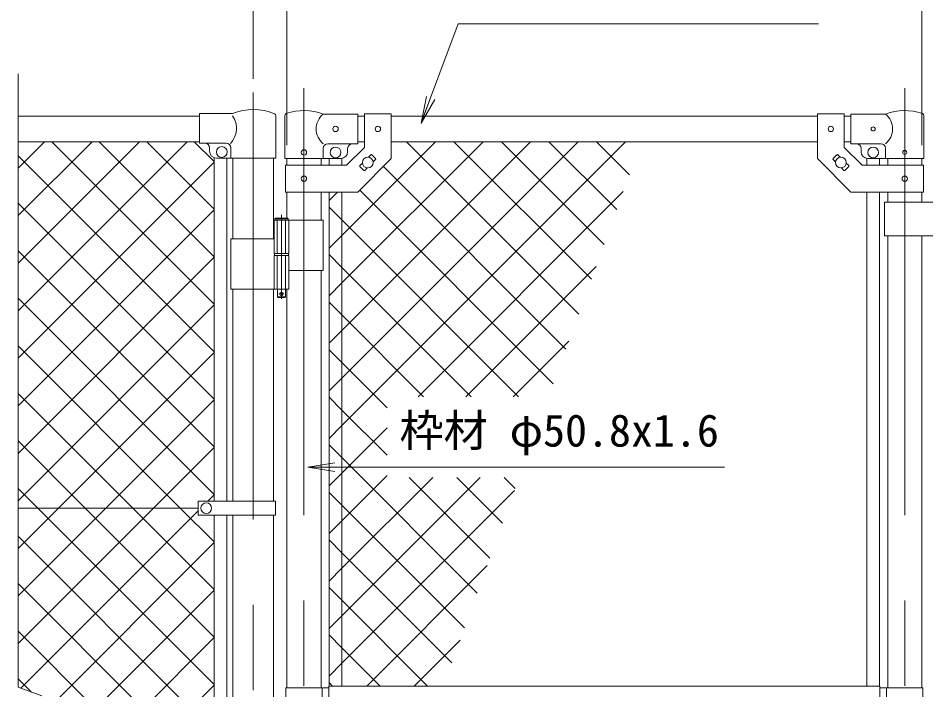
# Model space of a CAD drawing. Units: millimetres, scale not verified. Extents: x -4200 to 4200, y -2970 to 2970.
# Drawn here: x -108 to 1243, y 708 to 1707 of the extents above; entities that cross this region are included whole.
import ezdxf
from ezdxf.enums import TextEntityAlignment as Align

# ---------------------------------------------------------------- set-up
doc = ezdxf.new("R2010")
doc.units = ezdxf.units.MM
doc.header["$LTSCALE"] = 20
doc.linetypes.add('DASHED', pattern=[7.5, 6, -1.5])
doc.linetypes.add('USER1', pattern=[50.8, 31.75, -6.35, 6.35, -6.35])
for name, color, linetype, lineweight in [('0-1_D-BMK', 2, 'USER1', 13), ('0-2_D-STR1', 1, 'Continuous', 18), ('0-3_D-STR3', 3, 'Continuous', 13), ('0-4_D-STR-DIM', 7, 'Continuous', 9), ('0-5_0', 3, 'Continuous', 18), ('0-6_D-STR-TXT', 7, 'Continuous', 9), ('0-7_D-STR2', 7, 'Continuous', 9)]:
    doc.layers.add(name, color=color, linetype=linetype, lineweight=lineweight)
doc.styles.add('ＭＳ ゴシック', font='')
doc.styles.get('ＭＳ ゴシック').set_extended_font_data('MS Gothic')

# ---------------------------------------------------------------- blocks, each defined once
blk = doc.blocks.new('_Open')
at = {"layer": '0-5_0', "color": 7, "lineweight": 9}
blk.add_line((-20, 3.33), (0, 0), dxfattribs=at)
blk.add_lwpolyline([(-20, -3.33), (0, 0), (-20, 0)], dxfattribs=at)

msp = doc.modelspace()

# ---------------------------------------------------------------- linework, layer by layer
at = {"layer": '0-1_D-BMK'}
for p, q in [((241.99, 1596.61), (241.99, -320.04)), ((317.39, 1603.1), (317.39, -235.29)), ((1211.59, 1603.1), (1211.59, -235.29)), ((283.83, 1414.79), (283.83, 1289.9)), ((287.46, 1296.87), (280.21, 1296.87))]:
    msp.add_line(p, q, dxfattribs=at)
at = {"layer": '0-2_D-STR1'}
for p, q in [((161.99, 1561.37), (-108.01, 1561.37)), ((397.39, 1561.37), (407.39, 1561.37)), ((447.39, 1561.37), (1081.59, 1561.37)), ((1121.59, 1561.37), (1131.59, 1561.37)), ((161.99, 1523.37), (-108.01, 1523.37)), ((397.39, 1523.37), (407.39, 1523.37)), ((447.39, 1523.37), (1081.59, 1523.37)), ((1121.59, 1523.37), (1131.59, 1523.37)), ((211.74, 1499.07), (211.74, 1378.87)), ((272.24, 1499.07), (272.24, 1378.87)), ((291.99, 1498.37), (291.99, 1488.32)), ((342.79, 1498.37), (342.79, 1488.32)), ((1186.19, 1498.37), (1186.19, 1488.32)), ((1236.99, 1498.37), (1236.99, 1488.32)), ((291.99, 1448.32), (291.99, 1409.87)), ((342.79, 1448.32), (342.79, 1406.87)), ((1186.19, 1448.32), (1186.19, 1433.32)), ((1236.99, 1448.32), (1236.99, 1433.32)), ((1186.19, 1383.32), (1186.19, 711.37)), ((1236.99, 1383.32), (1236.99, 711.37)), ((342.79, 1331.87), (342.79, 711.37)), ((211.74, 1303.87), (211.74, 988.87)), ((272.24, 1303.87), (272.24, 988.87)), ((291.99, 1303.87), (291.99, 711.37)), ((211.74, 967.87), (211.74, 404.87)), ((272.24, 967.87), (272.24, 404.87))]:
    msp.add_line(p, q, dxfattribs=at)
at = {"layer": '0-3_D-STR3'}
for p, q in [((161.99, 1521.07), (161.99, 1565.07)), ((210.86, 1565.07), (161.99, 1565.07)), ((275.39, 1561.92), (275.39, 1499.07)), ((288.84, 1498.37), (288.84, 1562.06)), ((397.39, 1564.37), (345.94, 1564.37)), ((397.39, 1564.37), (397.39, 1520.37)), ((407.39, 1564.57), (407.39, 1514.89)), ((407.39, 1564.57), (447.39, 1564.57)), ((447.39, 1564.57), (447.39, 1498.32)), ((1081.59, 1564.57), (1081.59, 1498.32)), ((1121.59, 1564.57), (1081.59, 1564.57)), ((1121.59, 1564.57), (1121.59, 1514.89)), ((1131.59, 1564.37), (1183.04, 1564.37)), ((1131.59, 1564.37), (1131.59, 1520.37)), ((1240.14, 1498.37), (1240.14, 1562.06)), ((201.59, 1521.07), (161.99, 1521.07)), ((176.99, 1509.07), (176.99, 1514.07)), ((208.59, 1514.07), (208.59, 1499.07)), ((345.94, 1498.37), (345.94, 1513.37)), ((397.39, 1520.37), (352.94, 1520.37)), ((380.82, 1488.32), (407.39, 1514.89)), ((382.39, 1513.37), (382.39, 1508.37)), ((1148.16, 1488.32), (1121.59, 1514.89)), ((1131.59, 1520.37), (1176.04, 1520.37)), ((1146.59, 1513.37), (1146.59, 1508.37)), ((1183.04, 1498.37), (1183.04, 1513.37)), ((183.64, 988.87), (183.64, 1499.65)), ((413.27, 1500.27), (416.99, 1503.98)), ((418.4, 1503.98), (424.06, 1498.33)), ((1110.58, 1503.98), (1104.92, 1498.33)), ((1115.71, 1500.27), (1111.99, 1503.98)), ((275.39, 1499.07), (186.99, 1499.07)), ((202.64, 988.87), (202.64, 1499.07)), ((288.84, 1498.37), (345.94, 1498.37)), ((289.69, 1488.32), (380.82, 1488.32)), ((289.69, 1488.32), (289.69, 1448.32)), ((345.94, 1498.37), (372.39, 1498.37)), ((354.89, 1498.37), (354.89, 1488.32)), ((373.89, 1498.37), (373.89, 1488.32)), ((400.72, 1487.72), (404.44, 1491.44)), ((400.72, 1486.31), (406.38, 1480.65)), ((420.34, 1493.2), (424.06, 1496.91)), ((1108.64, 1493.2), (1104.92, 1496.91)), ((1128.26, 1486.31), (1122.6, 1480.65)), ((1128.26, 1487.72), (1124.54, 1491.44)), ((1239.29, 1488.32), (1148.16, 1488.32)), ((1155.09, 1498.37), (1155.09, 1488.32)), ((1183.04, 1498.37), (1156.59, 1498.37)), ((1174.09, 1498.37), (1174.09, 1488.32)), ((1240.14, 1498.37), (1183.04, 1498.37)), ((1239.29, 1488.32), (1239.29, 1448.32)), ((407.79, 1480.65), (411.51, 1484.37)), ((1121.19, 1480.65), (1117.47, 1484.37)), ((354.89, 1448.32), (354.89, 713.87)), ((373.89, 1448.32), (373.89, 713.87)), ((1155.09, 1448.32), (1155.09, 713.87)), ((1174.09, 1448.32), (1174.09, 713.87)), ((1301.39, 1433.32), (1181.39, 1433.32)), ((1181.39, 1433.32), (1181.39, 1383.32)), ((273.03, 1406.87), (273.03, 1356.87)), ((345.94, 1406.87), (273.03, 1406.87)), ((273.83, 1408.87), (274.83, 1409.87)), ((273.83, 1408.87), (273.83, 1406.87)), ((273.83, 1408.87), (293.83, 1408.87)), ((292.83, 1409.87), (274.83, 1409.87)), ((294.63, 1406.87), (294.63, 1356.87)), ((345.94, 1406.87), (345.94, 1331.87)), ((273.03, 1378.87), (208.69, 1378.87)), ((208.69, 1378.87), (208.69, 1303.87)), ((1301.39, 1383.32), (1181.39, 1383.32)), ((294.63, 1356.87), (273.03, 1356.87)), ((294.63, 1353.87), (273.03, 1353.87)), ((273.03, 1353.87), (273.03, 1303.87)), ((273.33, 1356.87), (273.33, 1353.87)), ((294.33, 1353.87), (273.33, 1353.87)), ((294.33, 1356.87), (294.33, 1353.87)), ((294.63, 1353.87), (294.63, 1303.87)), ((345.94, 1331.87), (294.74, 1331.87)), ((294.63, 1303.87), (208.69, 1303.87)), ((289.83, 1303.87), (289.83, 1292.87)), ((278.83, 1291.87), (277.83, 1292.87)), ((288.83, 1291.87), (278.83, 1291.87)), ((288.83, 1291.87), (289.83, 1292.87)), ((159.99, 988.87), (159.99, 967.87)), ((274.79, 988.87), (159.99, 988.87)), ((274.79, 988.87), (274.79, 967.87)), ((-108.01, 978.37), (159.99, 978.37)), ((274.79, 967.87), (159.99, 967.87)), ((183.64, 404.87), (183.64, 967.87)), ((202.64, 404.87), (202.64, 967.87)), ((290.39, 711.37), (290.39, 661.37)), ((290.39, 711.37), (354.49, 711.37)), ((344.39, 711.37), (344.39, 661.37)), ((1174.49, 713.87), (354.49, 713.87)), ((354.49, 658.87), (354.49, 713.87)), ((1174.49, 692.87), (1174.49, 713.87)), ((1238.59, 711.37), (1174.49, 711.37)), ((1184.59, 711.37), (1184.59, 692.87)), ((1238.59, 711.37), (1238.59, 692.87))]:
    msp.add_line(p, q, dxfattribs=at)
at = {"layer": '0-3_D-STR3', "linetype": 'DASHED'}
for p, q in [((277.53, 1406.87), (277.53, 1356.87)), ((290.13, 1406.87), (290.13, 1356.87)), ((277.53, 1353.87), (277.53, 1303.87)), ((290.13, 1353.87), (290.13, 1303.87))]:
    msp.add_line(p, q, dxfattribs=at)
at = {"layer": '0-3_D-STR3'}
for points in [[(289.69, 1448.32), (397.39, 1448.32), (447.39, 1498.32)], [(1239.29, 1448.32), (1131.59, 1448.32), (1081.59, 1498.32)], [(292.83, 1409.87), (293.83, 1408.87), (293.83, 1406.87)], [(277.83, 1303.87), (277.83, 1292.87), (289.83, 1292.87)]]:
    msp.add_lwpolyline(points, dxfattribs=at)
for centre, radius in [((364.39, 1542.37), 4), ((427.39, 1542.32), 4), ((1101.59, 1542.32), 4), ((1164.59, 1542.37), 3), ((194.99, 1508.07), 8), ((364.39, 1507.37), 8), ((1164.59, 1507.37), 8), ((317.39, 1507.37), 4), ((412.39, 1492.32), 8), ((1116.59, 1492.32), 8), ((1211.59, 1507.37), 3), ((317.39, 1468.32), 4), ((1211.59, 1468.32), 4), ((283.83, 1296.87), 2.5), ((171.99, 978.37), 8)]:
    msp.add_circle(centre, radius, dxfattribs=at)
for centre, radius, start, end in [((241.99, 1491.37), 80, 66.89371, 112.90125), ((317.39, 1489.64), 80, 69.0916, 109.22051), ((1211.59, 1489.64), 80, 70.77949, 110.9084), ((183.46, 1543.12), 33.4, 317.7041, 33.64086), ((272.09, 1561.92), 3.3, 0, 66.89371), ((292.14, 1562.06), 3.3, 109.22051, 180), ((364.14, 1542.37), 28.55, 129.59418, 230.40582), ((1164.84, 1542.37), 28.55, 309.59418, 50.40582), ((1236.84, 1562.06), 3.3, 0, 70.77949), ((169.99, 1514.07), 7, 0, 90), ((201.59, 1514.07), 7, 0, 90), ((352.94, 1513.37), 7, 90, 180), ((389.39, 1513.37), 7, 90, 180), ((1139.59, 1513.37), 7, 0, 90), ((1176.04, 1513.37), 7, 0, 90), ((186.99, 1509.07), 10, 180, 270), ((372.39, 1508.37), 10, 270, 0), ((417.69, 1503.28), 1, 45, 135), ((1111.29, 1503.28), 1, 45, 135), ((1156.59, 1508.37), 10, 180, 270), ((401.43, 1487.01), 1, 135, 225), ((423.35, 1497.62), 1, 315, 45), ((1105.63, 1497.62), 1, 135, 225), ((1127.55, 1487.01), 1, 315, 45), ((407.09, 1481.36), 1, 225, 315), ((1121.89, 1481.36), 1, 225, 315)]:
    msp.add_arc(centre, radius, start, end, dxfattribs=at)
at = {"layer": '0-4_D-STR-DIM'}
for p, q in [((241.99, 1616.61), (241.99, 1951.37)), ((291.99, 1518.37), (291.99, 1831.37)), ((1236.99, 1518.37), (1236.99, 1831.37)), ((1236.99, 1518.37), (1236.99, 1831.37)), ((-108.01, 712.02), (-108.01, 1624.37)), ((-72.77, 699.19), (-108.01, 712.02))]:
    msp.add_line(p, q, dxfattribs=at)
at = {"layer": '0-6_D-STR-TXT'}
for points in [[(1083.32, 1698.46), (547.12, 1698.46), (492.56, 1552.8)], [(943.38, 1039.34), (522.55, 1039.34), (325.4, 1039.34)]]:
    msp.add_lwpolyline(points, dxfattribs=at)
at = {"layer": '0-7_D-STR2'}
for p, q in [((-108.01, 1484.12), (-68.76, 1523.37)), ((-108.01, 1413.41), (1.95, 1523.37)), ((-108.01, 1342.7), (72.66, 1523.37)), ((-108.01, 1271.99), (143.37, 1523.37)), ((183.64, 1281.64), (-58.09, 1523.37)), ((183.64, 1352.35), (12.62, 1523.37)), ((183.64, 1423.06), (83.34, 1523.37)), ((183.64, 1493.77), (154.05, 1523.37)), ((373.89, 1383.99), (513.26, 1523.37)), ((373.89, 1313.28), (583.98, 1523.37)), ((373.89, 1242.57), (654.69, 1523.37)), ((373.89, 1171.86), (725.4, 1523.37)), ((373.89, 1101.15), (796.11, 1523.37)), ((726.28, 1266.87), (469.78, 1523.37)), ((745.15, 1318.72), (540.49, 1523.37)), ((764.01, 1370.56), (611.21, 1523.37)), ((782.88, 1422.4), (681.92, 1523.37)), ((801.75, 1474.24), (752.63, 1523.37)), ((183.64, 1210.93), (-108.01, 1502.58)), ((-108.01, 1201.28), (183.64, 1492.93)), ((707.41, 1215.03), (435.76, 1486.68)), ((354.89, 1435.7), (367.5, 1448.32)), ((688.54, 1163.19), (400.4, 1451.33)), ((487.57, 1144.12), (792.63, 1449.18)), ((183.64, 1140.22), (-108.01, 1431.87)), ((-108.01, 1130.57), (183.64, 1422.22)), ((373.89, 1407.13), (354.89, 1426.13)), ((636.9, 1144.12), (373.89, 1407.13)), ((354.89, 1364.99), (373.89, 1383.99)), ((183.64, 1069.51), (-108.01, 1361.16)), ((-108.01, 1059.86), (183.64, 1351.51)), ((373.89, 1336.42), (354.89, 1355.42)), ((558.28, 1144.12), (752.17, 1338)), ((566.19, 1144.12), (373.89, 1336.42)), ((354.89, 1294.28), (373.89, 1313.28)), ((183.64, 998.8), (-108.01, 1290.45)), ((-108.01, 989.15), (183.64, 1280.8)), ((354.89, 1223.57), (373.89, 1242.57)), ((133.36, 978.37), (-108.01, 1219.74)), ((628.99, 1144.12), (711.7, 1226.83)), ((-48.08, 978.37), (183.64, 1210.09)), ((373.89, 1195), (354.89, 1214)), ((441.09, 1127.8), (373.89, 1195)), ((354.89, 1152.86), (373.89, 1171.86)), ((62.65, 978.37), (-108.01, 1149.03)), ((22.63, 978.37), (183.64, 1139.38)), ((373.89, 1124.29), (354.89, 1143.29)), ((441.09, 1057.08), (373.89, 1124.29)), ((354.89, 1082.15), (373.89, 1101.15)), ((373.89, 1030.44), (441.09, 1097.64)), ((-8.06, 978.37), (-108.01, 1078.32)), ((93.34, 978.37), (183.64, 1068.67)), ((373.89, 1053.57), (354.89, 1072.57)), ((575.33, 852.14), (373.89, 1053.57)), ((354.89, 1011.44), (373.89, 1030.44)), ((373.89, 959.73), (441.09, 1026.93)), ((594.19, 903.98), (474.06, 1024.12)), ((613.06, 955.82), (544.77, 1024.12)), ((631.93, 1007.67), (615.48, 1024.12)), ((-78.77, 978.37), (-108.01, 1007.6)), ((373.89, 982.86), (354.89, 1001.86)), ((174.55, 988.87), (183.64, 997.96)), ((-108.01, 918.44), (-48.08, 978.37)), ((-108.01, 847.73), (22.63, 978.37)), ((-108.01, 777.02), (93.34, 978.37)), ((-103.82, 710.49), (159.99, 974.31)), ((183.64, 715.95), (-78.77, 978.37)), ((183.64, 786.67), (-8.06, 978.37)), ((183.64, 857.38), (62.65, 978.37)), ((183.64, 928.09), (133.36, 978.37)), ((556.46, 800.3), (373.89, 982.86)), ((354.89, 940.73), (373.89, 959.73)), ((183.64, 645.24), (-108.01, 936.89)), ((-108.01, 635.6), (183.64, 927.25)), ((373.89, 912.15), (354.89, 931.15)), ((537.59, 748.46), (373.89, 912.15)), ((410.87, 713.87), (590.31, 893.3)), ((183.64, 574.53), (-108.01, 866.18)), ((-108.01, 564.88), (183.64, 856.53)), ((183.64, 503.82), (-108.01, 795.47)), ((-108.01, 494.17), (183.64, 785.82)), ((481.58, 713.87), (549.84, 782.13)), ((-87.97, 704.73), (-108.01, 724.76)), ((360.05, 713.87), (354.89, 719.02)), ((-108.01, 423.46), (183.64, 715.11))]:
    msp.add_line(p, q, dxfattribs=at)
for points in [[(495.48, 1144.12), (373.89, 1265.71), (354.89, 1284.71)], [(354.89, 870.02), (373.89, 889.02), (508.99, 1024.12)], [(354.89, 799.31), (373.89, 818.31), (579.7, 1024.12)], [(354.89, 728.6), (373.89, 747.6), (630.77, 1004.48)], [(501.47, 713.87), (373.89, 841.44), (354.89, 860.44)], [(430.76, 713.87), (373.89, 770.73), (354.89, 789.73)]]:
    msp.add_lwpolyline(points, dxfattribs=at)

# ---------------------------------------------------------------- block references
at = {"layer": '0-6_D-STR-TXT', "xscale": 2, "yscale": 2}
for p, rotation in [((491.85, 1550.93), 249.46512), ((323.4, 1039.34), 180)]:
    msp.add_blockref('_Open', p, dxfattribs=dict(at, rotation=rotation))

# ---------------------------------------------------------------- texts
at = {"layer": '0-6_D-STR-TXT', "style": 'ＭＳ ゴシック'}
msp.add_text('枠材 φ50.8x1.6', height=48.09, dxfattribs=at).set_placement((459.62, 1055.48), align=Align.BOTTOM_LEFT)

doc.saveas('drawing.dxf')
